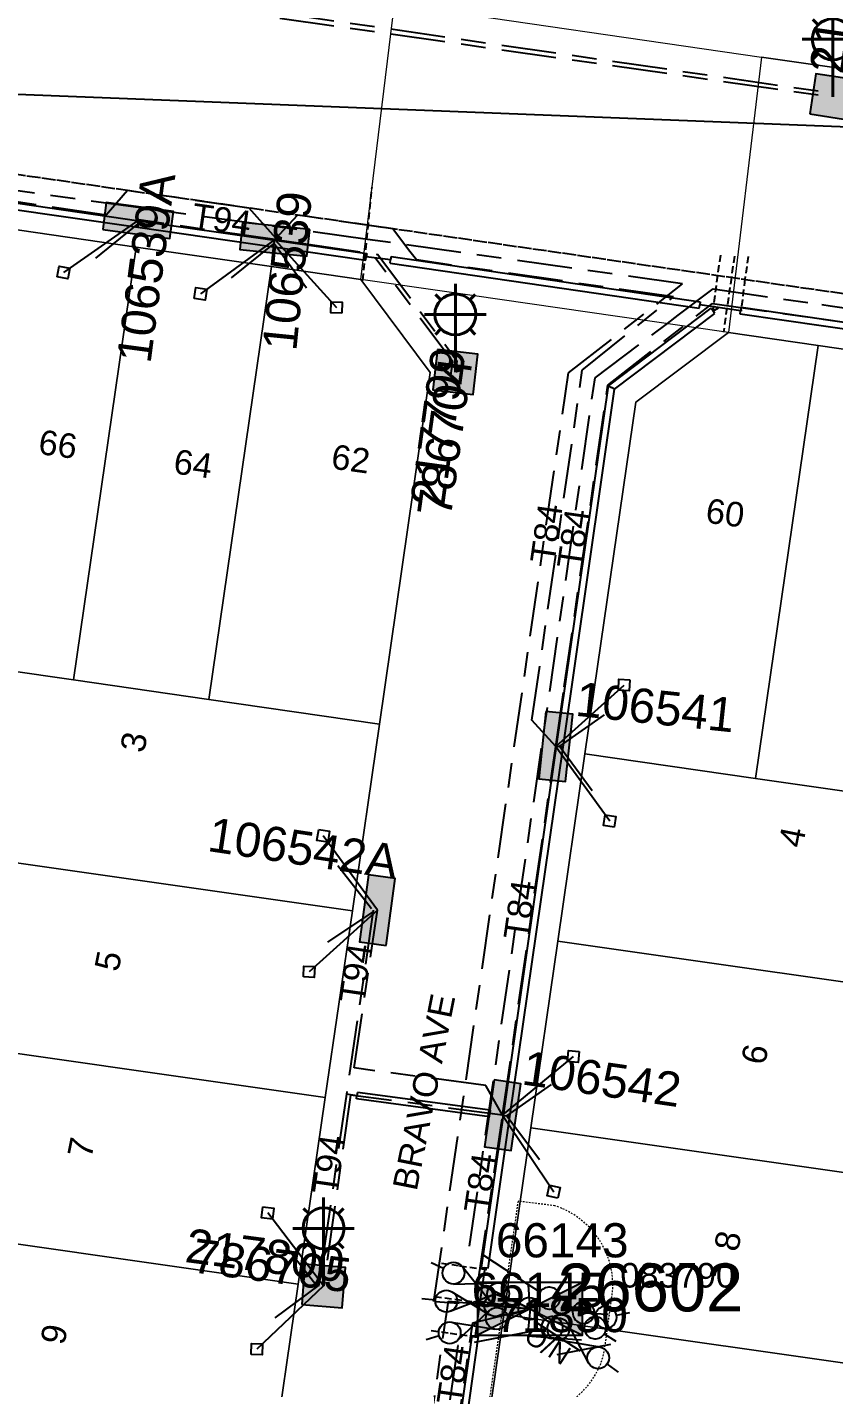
# Model space of a CAD drawing. Header units: metres. Extents: x 300545 to 301772, y 6244522 to 6246099.
# Drawn here: x 301033.1 to 301092.1, y 6245140.1 to 6245239.6 of the extents above; entities that cross this region are included whole.
import ezdxf
from ezdxf.enums import TextEntityAlignment as Align

# ---------------------------------------------------------------- set-up
doc = ezdxf.new("R2010")
doc.units = ezdxf.units.M
for name, pattern in [('Cable Exist OH', [1, 1, 0]), ('Cable Exist UG', [8.2, 4, -1.2, 1.8, -1.2]), ('DASHED', [0.75, 0.5, -0.25]), ('HIDDEN', [0.375, 0.25, -0.125]), ('HIDDEN2', [0.1875, 0.125, -0.0625])]:
    doc.linetypes.add(name, pattern=pattern)
doc.layers.get('0').update_dxf_attribs({"color": 6})
for name, color, linetype, lineweight in [('Cadastre Land Parcels_SP_EXT', 9, 'Continuous', 5), ('Cadastre Other Property_SP_EXT', 9, 'HIDDEN', 5), ('Cadastre Roads_SP_EXT', 9, 'Continuous', 5)]:
    doc.layers.add(name, color=color, linetype=linetype, lineweight=lineweight)
for name, color, linetype in [('Duct_SP_EXT', 7, 'Continuous'), ('Equip_HV_EXT', 7, 'Continuous'), ('Equip_LV_EXT', 7, 'Continuous'), ('Equip_SP_SL_EXT', 7, 'Continuous'), ('Mains_HV_EXT', 7, 'Continuous'), ('Mains_LV_EXT', 7, 'Continuous'), ('Mains_LV_SL_EXT', 7, 'Continuous'), ('Services_SP_EXT', 7, 'Continuous'), ('Sub_SP_EXT', 7, 'Continuous'), ('SupportsUG_SP_LV_EXT', 7, 'Continuous'), ('SupportsUG_SP_LV_SL_EXT', 7, 'Continuous'), ('Trench_SP_EXT', 7, 'Continuous')]:
    doc.layers.add(name, color=color, linetype=linetype)
doc.layers.add('UNKNOWN_FEATURES', color=1, linetype='DASHED', plot=False)
doc.styles.add('COLUMN_LABEL', font='arial.ttf')
doc.styles.add('iecARIAL', font='arial.ttf', dxfattribs={"height": 2})
doc.styles.add('POLE_LABEL', font='arial.ttf')
doc.styles.get("Standard").update_dxf_attribs({"font": 'arial.ttf'})
doc.styles.add('SWITCH_LABEL', font='arial.ttf', dxfattribs={"height": 2.5})

# ---------------------------------------------------------------- blocks, each defined once
blk = doc.blocks.new('SUB_PADMOUNT_EXT')
for points in [[(0, 0), (-3.84, 1.92), (-3.84, -1.92)], [(0, 0), (3.84, 1.92), (3.84, -1.92)]]:
    blk.add_hatch(color=256).paths.add_polyline_path(points)
for p, q in [((3.84, 1.92), (-3.84, -1.92)), ((-3.84, 1.92), (3.84, -1.92))]:
    blk.add_line(p, q)
blk.add_lwpolyline([(-3.84, -1.92), (3.84, -1.92), (3.84, 1.92), (-3.84, 1.92)], close=True)
for tag, height, flags, p in [('ASSET_NUM', 3.5, 8, (2, 2)), ('STREET_CODE', 0.2, 9, (1.5, 0)), ('OPERATING_VOLTAGE', 0.2, 9, (1.5, -0.6)), ('ORIENTATION', 0.2, 9, (1.5, -0.8)), ('OWNED_BY', 0.2, 9, (1.5, -1)), ('CONSTRUCTED_VOLTAGE', 0.2, 9, (1.5, -0.2)), ('NO_PHASES', 0.2, 9, (1.5, -0.4)), ('OPERATED_BY', 0.2, 9, (1.5, -1.2)), ('SECONDARY_VOLTAGE', 0.2, 9, (1.5, -1.6)), ('STATE', 0.2, 9, (1.5, -1.8)), ('MAINTAINED_BY', 0.2, 9, (1.5, -1.4)), ('PARENT', 0.2, 9, (1.5, -2)), ('SUBSTATION_TYPE', 0.2, 9, (1.5, -2.2)), ('STREETNAME', 0.2, 9, (1.5, -3)), ('USAGE', 0.2, 9, (1.5, -2.4)), ('LEGEND', 0.2, 9, (1.5, -2.6)), ('LOCATION', 0.2, 9, (1.5, -2.8)), ('Z', 0.2, 1, (1.5, -3.6)), ('SUBURB', 0.2, 9, (1.5, -3.2)), ('NOTES', 0.2, 9, (1.5, -3.4))]:
    blk.add_attdef(tag, text='', height=height, dxfattribs=dict(flags=flags)).set_placement(p, align=Align.MIDDLE_LEFT)
blk = doc.blocks.new('COLUMN_EXT')
blk.add_hatch(color=256).paths.add_polyline_path([(-1.485, 1.485), (-1.485, -1.485), (1.485, -1.485), (1.485, 1.485)])
blk.add_lwpolyline([(-1.485, -1.485), (1.485, -1.485), (1.485, 1.485), (-1.485, 1.485)], close=True)
for tag, height, style, flags, p in [('ASSET_NUM', 2.5, 'COLUMN_LABEL', 8, (2, 2)), ('STRUCTURE_PLANT_NUMBER', 0.2, 'POLE_LABEL', 9, (1.813, 0.031)), ('STREET_CODE', 0.2, 'COLUMN_LABEL', 9, (1.813, -0.2))]:
    blk.add_attdef(tag, text='', height=height, dxfattribs=dict(style=style, flags=flags)).set_placement(p, align=Align.MIDDLE_LEFT)
at = {"flags": 9}
for tag, p in [('OWNED_BY', (1.813, -0.6)), ('STATE', (1.813, -0.8)), ('COLUMN_TYPE', (1.813, -0.4)), ('USAGE', (1.813, -1)), ('STREETNAME', (1.813, -1.6)), ('SUBURB', (1.813, -1.8)), ('LEGEND', (1.813, -1.2)), ('LOCATION', (1.813, -1.4)), ('NOTES', (1.813, -2))]:
    blk.add_attdef(tag, text='', height=0.2, dxfattribs=at).set_placement(p, align=Align.MIDDLE_LEFT)
at = {"flags": 1}
blk.add_attdef('Z', (1.813, -2.351), '', height=0.2, dxfattribs=at)
blk = doc.blocks.new('PILLAR_EXT')
blk.add_hatch(color=256).paths.add_polyline_path([(-2.475, 0.99), (-2.475, -0.99), (2.475, -0.99), (2.475, 0.99)])
blk.add_lwpolyline([(-2.475, -0.99), (2.475, -0.99), (2.475, 0.99), (-2.475, 0.99)], close=True)
at = {"style": 'iecARIAL', "flags": 8}
blk.add_attdef('ASSET_NUM', (1.5, 3.5), '', height=2.5, dxfattribs=at)
for tag, p, flags in [('OWNED_BY', (0, -0.2), 9), ('STATE', (0, -0.4), 9), ('SUPPORT_TYPE', (0, -0.6), 9), ('USAGE', (0, -0.8), 9), ('LEGEND', (0, -1), 9), ('STREETNAME', (0, -1.8), 9), ('SUBURB', (0, -2), 1), ('LOCATION', (0, -1.2), 9), ('NOTES', (0, -1.4), 9), ('PARENT', (0, -1.6), 9)]:
    blk.add_attdef(tag, p, '', height=0.2, dxfattribs=dict(flags=flags))
blk = doc.blocks.new('SL_LANTERN_EXT')
at = {"lineweight": 40}
for p, q in [((0, 1.968), (0, 6.468)), ((-1.459, 5.676), (-1.061, 5.278)), ((1.458, 5.676), (1.06, 5.278)), ((-2.25, 4.218), (2.25, 4.218)), ((-1.459, 2.759), (-1.061, 3.157)), ((1.458, 2.759), (1.06, 3.157)), ((0, 0), (0, 2.721))]:
    blk.add_line(p, q, dxfattribs=at)
blk.add_circle((0, 4.218), 1.5, dxfattribs=at)
at = {"style": 'iecARIAL', "flags": 8}
blk.add_attdef('ASSET_NUM', (1.5, 1.5), '', height=2.5, dxfattribs=at)
for tag, p, height, flags in [('CONSTRUCTED_VOLTAGE', (0.981, -0.653), 0.2, 9), ('CONTROL_TYPE', (0.981, -0.853), 0.2, 9), ('LANTERN_PURPOSE', (0.981, -1.053), 0.2, 9), ('LNUMBER', (2.181, -3.253), 2.5, 8), ('OPERATING_VOLTAGE', (0.981, -1.653), 0.2, 9), ('ORIENTATION', (0.981, -1.853), 0.2, 9), ('OWNED_BY', (0.981, -2.053), 0.2, 9), ('LANTERN_TYPE', (0.981, -1.253), 0.2, 9), ('NO_PHASES', (0.981, -1.453), 0.2, 9), ('STATE', (0.981, -2.253), 0.2, 9), ('CEXIST', (0.981, -2.653), 0.2, 9), ('CNEW', (0.981, -2.853), 0.2, 9), ('CNUMBER', (0.981, -3.053), 0.2, 9), ('USAGE', (0.981, -2.453), 0.2, 9), ('CREMOVE', (0.981, -3.253), 0.2, 9), ('CREPLACE', (0.981, -3.453), 0.2, 9), ('LKINGHEIGHT', (0.981, -3.653), 0.2, 9), ('LBRACKET', (0.981, -3.853), 0.2, 9), ('LBRACKETVOCAB', (0.981, -4.053), 0.2, 9), ('LCATEGORY', (0.981, -4.253), 0.2, 9), ('LCHARGE1', (0.981, -4.453), 0.2, 9), ('LCHARGE1PERCENT', (0.981, -4.653), 0.2, 9), ('LCHARGE2', (0.981, -4.853), 0.2, 9), ('LCHARGE2PERCENT', (0.981, -5.053), 0.2, 9), ('LCHARGE3', (0.981, -5.253), 0.2, 9), ('LCHARGE3PERCENT', (0.981, -5.453), 0.2, 9), ('LEXIST', (0.981, -5.653), 0.2, 9), ('LLAMP', (0.981, -5.853), 0.2, 9), ('LLAMPVOCAB', (0.981, -6.053), 0.2, 9), ('LMAST', (0.981, -6.253), 0.2, 9), ('LMASTVOCAB', (0.981, -6.453), 0.2, 9), ('LNEW', (0.981, -6.653), 0.2, 9), ('LANTNUMBER', (0.981, -6.853), 0.2, 9), ('LOUTREACH', (0.981, -7.253), 0.2, 9), ('LOUTREACHVOCAB', (0.981, -7.453), 0.2, 9), ('LRATECODE', (0.981, -7.653), 0.2, 9), ('LREMOVE', (0.981, -7.853), 0.2, 9), ('LREPLACE', (0.981, -8.053), 0.2, 9), ('LTYPE', (0.981, -8.253), 0.2, 9), ('LTYPEVOCAB', (0.981, -8.453), 0.2, 9), ('LEGEND', (0.981, -8.653), 0.2, 9), ('LOCATION', (0.981, -8.853), 0.2, 9), ('NOTES', (0.981, -9.053), 0.2, 9), ('STREETNAME', (0.981, -9.253), 0.2, 9), ('SUBURB', (0.981, -9.453), 0.2, 1)]:
    blk.add_attdef(tag, p, '', height=height, dxfattribs=dict(flags=flags))
blk = doc.blocks.new('CCP_EXT')
at = {"flags": 9}
for tag, p in [('STATE', (0, -1.8)), ('USAGE', (0, -1.2)), ('LEGEND', (0, -1.4)), ('LIFE_SUPPORT', (0, -1.6)), ('NOTES', (0, -2))]:
    blk.add_attdef(tag, text='', height=0.2, dxfattribs=at).set_placement(p, align=Align.MIDDLE_LEFT)
blk.add_wipeout([(0, 0.566), (0.566, 0), (0, -0.566), (-0.566, 0)])
blk.add_lwpolyline([(-0.566, 0), (0, 0.566), (0.566, 0), (0, -0.566), (-0.566, 0)])
at = {"flags": 1}
blk.add_attdef('Z', (0, 0), '', height=0.2, dxfattribs=at)
at = {"flags": 9}
for tag, p in [('CCP_TYPE', (0, 0)), ('OPERATING_VOLTAGE', (0, -0.6)), ('ORIENTATION', (0, -0.8)), ('OWNED_BY', (0, -1)), ('CONSTRUCTED_VOLTAGE', (0, -0.2)), ('NO_PHASES', (0, -0.4))]:
    blk.add_attdef(tag, text='', height=0.2, dxfattribs=at).set_placement(p, align=Align.MIDDLE_LEFT)
blk = doc.blocks.new('LV_UG_DFUSE_CLOSED_EXT')
for points in [[(1, 0), (0, 0)], [(5.04, 0.726), (2.156, -0.717)], [(5.049, -0.707), (2.156, 0.717)], [(6.2, 0.013), (7.2, 0.013)]]:
    blk.add_lwpolyline(points)
for centre in [(1.8, 0), (5.4, 0.011)]:
    blk.add_circle(centre, 0.8)
at = {"flags": 9}
for tag, p in [('ACTUAL_STATUS', (0, 0)), ('OPERATING_VOLTAGE', (0, -0.6)), ('ORIENTATION', (0, -0.8)), ('STATE', (0, -1)), ('CONSTRUCTED_VOLTAGE', (0, -0.2)), ('NO_PHASES', (0, -0.4)), ('SWITCH_TYPE', (0, -1.2)), ('USAGE', (0, -1.4)), ('NOTES', (0, -1.6))]:
    blk.add_attdef(tag, text='', height=0.2, dxfattribs=at).set_placement(p, align=Align.MIDDLE_LEFT)
at = {"flags": 1}
blk.add_attdef('Z', (0, 0), '', height=0.2, dxfattribs=at)
blk = doc.blocks.new('SWG_HOLEC_SU_EXT')
blk.add_line((1.8, -2), (5.8, -2))
for points in [[(1, 0), (0, 0)], [(6.6, 0), (7.6, 0)]]:
    blk.add_lwpolyline(points)
for points in [[(1.8, -0.8, 1), (1.8, 0.8, 1)], [(5.8, -0.8, 1), (5.8, 0.8, 1)]]:
    blk.add_lwpolyline(points, format="xyb", close=True)
at = {"style": 'SWITCH_LABEL', "flags": 8}
blk.add_attdef('ASSET_NUM', text='', height=2.5, rotation=179.95437, dxfattribs=at).set_placement((-2.4, 0), align=Align.MIDDLE_LEFT)
at = {"flags": 1}
blk.add_attdef('Z', (0, 0), '', height=0.2, dxfattribs=at)
at = {"flags": 9}
for tag, p in [('ACTUAL_STATUS', (0, -0.4)), ('OPERATING_VOLTAGE', (0, -1)), ('CONSTRUCTED_VOLTAGE', (0, -0.6)), ('NO_PHASES', (0, -0.8)), ('ORIENTATION', (0, -1.2)), ('OWNED_BY', (0, -1.4)), ('STATE', (0, -1.8)), ('SWITCH_TYPE', (0, -2)), ('PARENT', (0, -1.6)), ('STREETNAME', (0, -2.6)), ('SUBURB', (0, -2.8)), ('USAGE', (0, -2.2)), ('LOCATION', (0, -2.4)), ('NOTES', (0, -3))]:
    blk.add_attdef(tag, text='', height=0.2, dxfattribs=at).set_placement(p, align=Align.MIDDLE_LEFT)
at = {"style": 'SWITCH_LABEL', "flags": 9}
blk.add_attdef('STREET_CODE', text='', height=0.2, dxfattribs=at).set_placement((0, -0.2), align=Align.MIDDLE_LEFT)
blk = doc.blocks.new('SWG_HOLEC_SU_NO_EXT')
blk.add_line((1.8, -2), (5.8, -2))
for points in [[(1, 0), (0, 0)], [(6.6, 0), (7.6, 0)]]:
    blk.add_lwpolyline(points)
for points in [[(1.8, -0.8, 1), (1.8, 0.8, 1)], [(5.8, -0.8, 1), (5.8, 0.8, 1)]]:
    blk.add_lwpolyline(points, format="xyb", close=True)
at = {"insert": (5.311, -3.639), "char_height": 1.4, "width": 3.88632, "attachment_point": 1, "rotation": 180}
blk.add_mtext('{\\fArial|b0|i0|c0|p34;N/O}', dxfattribs=at)
at = {"style": 'SWITCH_LABEL', "flags": 8}
blk.add_attdef('ASSET_NUM', text='', height=2.5, rotation=179.95437, dxfattribs=at).set_placement((-2.4, 0), align=Align.MIDDLE_LEFT)
at = {"flags": 1}
blk.add_attdef('Z', (0, 0), '', height=0.2, dxfattribs=at)
at = {"flags": 9}
for tag, p in [('ACTUAL_STATUS', (0, -0.4)), ('OPERATING_VOLTAGE', (0, -1)), ('CONSTRUCTED_VOLTAGE', (0, -0.6)), ('NO_PHASES', (0, -0.8)), ('ORIENTATION', (0, -1.2)), ('OWNED_BY', (0, -1.4)), ('STATE', (0, -1.8)), ('SWITCH_TYPE', (0, -2)), ('PARENT', (0, -1.6)), ('STREETNAME', (0, -2.6)), ('SUBURB', (0, -2.8)), ('USAGE', (0, -2.2)), ('LOCATION', (0, -2.4)), ('NOTES', (0, -3))]:
    blk.add_attdef(tag, text='', height=0.2, dxfattribs=at).set_placement(p, align=Align.MIDDLE_LEFT)
at = {"style": 'SWITCH_LABEL', "flags": 9}
blk.add_attdef('STREET_CODE', text='', height=0.2, dxfattribs=at).set_placement((0, -0.2), align=Align.MIDDLE_LEFT)

msp = doc.modelspace()

# ---------------------------------------------------------------- linework, layer by layer
at = {"layer": 'Cadastre Land Parcels_SP_EXT', "linetype": 'Continuous'}
for points in [[(301115.92, 6245387.098), (301108.239, 6245388.208), (301036.272, 6245398.601), (301014.504, 6245247.87), (301059.93, 6245241.309), (301086.803, 6245237.428), (301094.15, 6245236.366), (301115.92, 6245387.098)], [(301041.042, 6245223.522), (301031.15, 6245224.948), (301026.563, 6245193.285), (301036.455, 6245191.857), (301041.042, 6245223.522)], [(301050.933, 6245222.095), (301041.042, 6245223.522), (301036.455, 6245191.857), (301046.348, 6245190.43), (301050.933, 6245222.095)], [(301062.559, 6245214.354), (301057.483, 6245221.15), (301050.933, 6245222.095), (301046.348, 6245190.43), (301058.831, 6245188.628), (301062.559, 6245214.354)], [(301090.947, 6245216.324), (301084.388, 6245217.269), (301077.595, 6245212.19), (301073.868, 6245186.463), (301086.361, 6245184.66), (301090.947, 6245216.324)], [(301100.839, 6245214.897), (301090.947, 6245216.324), (301086.361, 6245184.66), (301096.255, 6245183.232), (301100.839, 6245214.897)], [(301058.831, 6245188.628), (301046.348, 6245190.43), (301036.455, 6245191.857), (301026.563, 6245193.285), (301024.577, 6245179.57), (301056.854, 6245174.974), (301058.831, 6245188.628)], [(301106.164, 6245181.801), (301096.255, 6245183.232), (301086.361, 6245184.66), (301073.868, 6245186.463), (301071.88, 6245172.747), (301104.186, 6245168.145), (301106.164, 6245181.801)], [(301056.854, 6245174.974), (301024.577, 6245179.57), (301022.599, 6245165.914), (301054.875, 6245161.318), (301056.854, 6245174.974)], [(301104.186, 6245168.145), (301071.88, 6245172.747), (301069.903, 6245159.091), (301102.208, 6245154.489), (301104.186, 6245168.145)], [(301054.875, 6245161.318), (301022.599, 6245165.914), (301020.621, 6245152.258), (301052.898, 6245147.663), (301054.875, 6245161.318)], [(301102.208, 6245154.489), (301069.903, 6245159.091), (301067.927, 6245145.436), (301100.23, 6245140.832), (301102.208, 6245154.489)], [(301052.898, 6245147.663), (301020.621, 6245152.258), (301018.643, 6245138.603), (301050.92, 6245134.008), (301052.898, 6245147.663)], [(301100.23, 6245140.832), (301067.927, 6245145.436), (301065.951, 6245131.778), (301098.252, 6245127.177), (301100.23, 6245140.832)]]:
    msp.add_lwpolyline(points, close=True, dxfattribs=at)
at = {"layer": 'Cadastre Roads_SP_EXT', "linetype": 'Continuous'}
msp.add_lwpolyline([(301138.284, 6245229.933), (301094.15, 6245236.366), (301086.803, 6245237.428), (301084.388, 6245217.269), (301090.947, 6245216.324), (301100.839, 6245214.897), (301110.751, 6245213.468), (301136.686, 6245209.711), (301138.284, 6245229.933)], close=True, dxfattribs=at)
at = {"layer": 'Duct_SP_EXT'}
for p, q in [((301031.367, 6245226.875), (301041.219, 6245225.456)), ((301031.298, 6245226.4), (301041.151, 6245224.981)), ((301041.15, 6245224.981), (301041.185, 6245225.218)), ((301041.15, 6245224.981), (301041.164, 6245224.979)), ((301041.151, 6245224.981), (301041.185, 6245225.218)), ((301041.164, 6245224.979), (301041.198, 6245225.216)), ((301041.164, 6245224.979), (301051.082, 6245223.549)), ((301041.219, 6245225.456), (301041.185, 6245225.218)), ((301041.219, 6245225.456), (301041.185, 6245225.218)), ((301041.233, 6245225.454), (301041.198, 6245225.216)), ((301041.219, 6245225.456), (301041.233, 6245225.454)), ((301041.233, 6245225.454), (301051.151, 6245224.024)), ((301051.082, 6245223.549), (301051.116, 6245223.786)), ((301051.082, 6245223.549), (301051.116, 6245223.786)), ((301051.151, 6245224.024), (301051.116, 6245223.786)), ((301051.151, 6245224.024), (301051.116, 6245223.786)), ((301051.151, 6245224.024), (301057.905, 6245223.049)), ((301051.082, 6245223.549), (301057.837, 6245222.574)), ((301057.837, 6245222.574), (301057.871, 6245222.812)), ((301057.905, 6245223.049), (301057.871, 6245222.812)), ((301059.682, 6245222.83), (301059.648, 6245222.592)), ((301059.682, 6245222.83), (301082.313, 6245219.531)), ((301059.613, 6245222.355), (301059.648, 6245222.592)), ((301059.613, 6245222.355), (301082.244, 6245219.056)), ((301075.6, 6245213.384), (301083.101, 6245219.047)), ((301076.047, 6245213.12), (301083.39, 6245218.664)), ((301082.244, 6245219.056), (301082.278, 6245219.293)), ((301082.313, 6245219.531), (301082.278, 6245219.293)), ((301083.101, 6245219.047), (301083.245, 6245218.856)), ((301083.39, 6245218.664), (301083.245, 6245218.856)), ((301085.232, 6245218.623), (301085.266, 6245218.861)), ((301085.3, 6245219.099), (301085.266, 6245218.861)), ((301100.925, 6245216.845), (301085.3, 6245219.099)), ((301100.857, 6245216.37), (301085.232, 6245218.623)), ((301075.6, 6245213.384), (301075.823, 6245213.252)), ((301076.047, 6245213.12), (301075.823, 6245213.252)), ((301071.802, 6245187.018), (301072.04, 6245186.984)), ((301071.802, 6245187.018), (301072.04, 6245186.984)), ((301072.277, 6245186.95), (301072.04, 6245186.984)), ((301072.277, 6245186.95), (301072.04, 6245186.984)), ((301057.161, 6245161.207), (301057.192, 6245161.445)), ((301066.877, 6245159.905), (301057.161, 6245161.207)), ((301057.224, 6245161.683), (301057.192, 6245161.445)), ((301066.941, 6245160.381), (301057.224, 6245161.683)), ((301066.308, 6245148.883), (301067.909, 6245159.995)), ((301066.877, 6245159.905), (301066.909, 6245160.143)), ((301066.941, 6245160.381), (301066.909, 6245160.143)), ((301067.909, 6245159.995), (301068.147, 6245159.96)), ((301067.909, 6245159.995), (301068.147, 6245159.96)), ((301068.384, 6245159.926), (301068.147, 6245159.96)), ((301068.384, 6245159.926), (301068.147, 6245159.96)), ((301066.783, 6245148.815), (301068.384, 6245159.926)), ((301066.308, 6245148.883), (301066.546, 6245148.849)), ((301066.783, 6245148.815), (301066.546, 6245148.849)), ((301065.592, 6245143.912), (301063.979, 6245132.712)), ((301066.067, 6245143.844), (301064.454, 6245132.643)), ((301065.592, 6245143.912), (301065.83, 6245143.878)), ((301066.067, 6245143.844), (301065.83, 6245143.878))]:
    msp.add_line(p, q, dxfattribs=at)
at = {"layer": 'Mains_HV_EXT', "linetype": 'Cable Exist UG'}
msp.add_lwpolyline([(301069.86, 6245145.854), (301069.7, 6245144.145), (301064.567, 6245143.162), (301055.651, 6245081.547), (301062.214, 6245072.766), (301109.926, 6245065.672), (301108.91, 6245056.495), (301116.143, 6245055.425), (301122.382, 6245046.82), (301108.419, 6244946.989), (301107.097, 6244939.801), (301102.973, 6244911.189), (301100.517, 6244909.167), (301074.057, 6244912.946), (301071.293, 6244892.714), (301069.423, 6244891.492)], dxfattribs=at)
at = {"layer": 'Mains_LV_EXT', "linetype": 'Cable Exist UG'}
for points in [[(301051.169, 6245224.081), (301041.237, 6245225.514)], [(301067.852, 6245160.017), (301066.615, 6245162.199), (301066.615, 6245162.199), (301056.982, 6245163.474), (301058.681, 6245175.018)], [(301067.852, 6245160.017), (301056.72, 6245161.491), (301056.72, 6245161.491), (301054.742, 6245147.51)], [(301069.861, 6245145.854), (301066.036, 6245147.683), (301066.036, 6245147.683), (301067.852, 6245160.022)], [(301063.918, 6245132.71), (301064.287, 6245135.272), (301064.287, 6245135.272), (301065.665, 6245144.834), (301069.861, 6245145.854)]]:
    msp.add_lwpolyline(points, dxfattribs=at)
at = {"layer": 'Mains_LV_SL_EXT', "linetype": 'Cable Exist UG'}
for points in [[(301051.251, 6245224.168), (301049.299, 6245226.372), (301049.299, 6245226.372), (301040.403, 6245227.659), (301038.849, 6245225.868), (301024.442, 6245227.982), (301026.931, 6245243.845), (301043.477, 6245241.434)], [(301043.43, 6245241.441), (301092.01, 6245234.507)]]:
    msp.add_lwpolyline(points, dxfattribs=at)
at = {"layer": 'Services_SP_EXT'}
msp.add_lwpolyline([(300911.271, 6245239.461), (301093.152, 6245232.321)], dxfattribs=at)
at = {"layer": 'Trench_SP_EXT', "linetype": 'Cable Exist UG'}
for points in [[(301043.436, 6245241.84), (301092.039, 6245234.785)], [(301041.16, 6245225.222), (301037.807, 6245222.52)], [(301051.106, 6245223.788), (301047.732, 6245221.062)], [(301051.127, 6245223.784), (301053.739, 6245220.213)], [(301059.648, 6245222.592), (301057.871, 6245222.812)], [(301064.054, 6245214.148), (301064.195, 6245215.12), (301058.528, 6245222.745)], [(301085.279, 6245218.859), (301082.278, 6245219.293)], [(301083.235, 6245218.848), (301083.639, 6245219.081)], [(301072.043, 6245187.007), (301075.642, 6245189.547)], [(301072.04, 6245186.991), (301074.708, 6245183.367)], [(301058.244, 6245175.118), (301055.654, 6245178.426)], [(301058.359, 6245174.887), (301054.827, 6245172.528)], [(301058.379, 6245175.024), (301056.424, 6245161.546)], [(301068.148, 6245159.967), (301071.77, 6245162.506)], [(301056.424, 6245161.547), (301054.385, 6245147.498)], [(301057.192, 6245161.445), (301056.425, 6245161.552)], [(301067.852, 6245160.017), (301066.909, 6245160.143)], [(301068.165, 6245159.979), (301070.812, 6245156.434)], [(301054.277, 6245147.487), (301051.617, 6245150.867)], [(301066.546, 6245148.851), (301066.191, 6245146.387)], [(301054.396, 6245147.575), (301050.833, 6245144.947)], [(301066.191, 6245146.387), (301065.829, 6245143.876)], [(301067.873, 6245146.137), (301066.19, 6245146.38)]]:
    msp.add_lwpolyline(points, dxfattribs=at)
at = {"layer": 'UNKNOWN_FEATURES'}
for points in [[(301057.63, 6245221.085), (301058.291, 6245227.92)], [(301083.784, 6245222.933), (301083.572, 6245221.459), (301083.235, 6245218.848)], [(301084.809, 6245222.864), (301084.586, 6245221.316), (301084.008, 6245217.304)], [(301085.817, 6245222.848), (301085.576, 6245221.178), (301085.297, 6245218.835)], [(301063.384, 6245149.195), (301064.703, 6245149.005), (301066.779, 6245148.706)], [(301062.87, 6245146.751), (301065.965, 6245146.339), (301067.864, 6245146.085)], [(301062.63, 6245144.273), (301064.015, 6245144.074), (301066.194, 6245143.76)]]:
    msp.add_lwpolyline(points, dxfattribs=at)

# ---------------------------------------------------------------- block references
at = {"layer": 'Equip_HV_EXT'}
ref = msp.add_blockref('SWG_HOLEC_SU_NO_EXT', (301069.754, 6245147.616), dxfattribs=dict(at, rotation=327.0456325292415))
ref.add_attrib('ASSET_NUM', '66143', dxfattribs={"layer": '0', "height": 2.5, "style": 'SWITCH_LABEL'}).set_placement((301067.355, 6245148.866), align=Align.BOTTOM_LEFT)
ref = msp.add_blockref('SWG_HOLEC_SU_EXT', (301067.983, 6245145.987), dxfattribs=dict(at, rotation=355.9518829326208))
ref.add_attrib('ASSET_NUM', '66145', dxfattribs={"layer": '0', "height": 2.5, "style": 'SWITCH_LABEL'}).set_placement((301065.584, 6245147.237), align=Align.MIDDLE_LEFT)
ref = msp.add_blockref('SWG_HOLEC_SU_EXT', (301069.7, 6245144.145), dxfattribs=dict(at, rotation=10.83728019005118))
ref.add_attrib('ASSET_NUM', '71850', dxfattribs={"layer": '0', "height": 2.5, "style": 'SWITCH_LABEL'}).set_placement((301067.301, 6245145.395), align=Align.MIDDLE_LEFT)
at = {"layer": 'Equip_LV_EXT'}
for p, rotation in [((301069.154, 6245146.192), 154.9702041284743), ((301069.104, 6245145.925), 174.6436262954481), ((301069.146, 6245145.659), 196.6830302716086), ((301070.47, 6245145.434), 323.9999999512898)]:
    msp.add_blockref('LV_UG_DFUSE_CLOSED_EXT', p, dxfattribs=dict(at, rotation=rotation))
at = {"layer": 'Equip_SP_SL_EXT'}
ref = msp.add_blockref('SL_LANTERN_EXT', (301092.01, 6245234.507), dxfattribs=at)
ref.add_attrib('ASSET_NUM', '217798', dxfattribs={"layer": '0', "height": 2.5, "rotation": 81.88935, "style": 'iecARIAL'}).set_placement((301093.51, 6245236.007), align=Align.BOTTOM_LEFT)
ref = msp.add_blockref('SL_LANTERN_EXT', (301064.391, 6245214.381), dxfattribs=at)
ref.add_attrib('ASSET_NUM', '217799', dxfattribs={"layer": '0', "height": 2.5, "rotation": 82.13285, "style": 'iecARIAL'}).set_placement((301065.891, 6245215.881), align=Align.BOTTOM_RIGHT)
ref = msp.add_blockref('SL_LANTERN_EXT', (301054.744, 6245147.522), dxfattribs=at)
ref.add_attrib('ASSET_NUM', '217800', dxfattribs={"layer": '0', "height": 2.5, "rotation": 352.58646, "style": 'iecARIAL'}).set_placement((301056.244, 6245149.022), align=Align.MIDDLE_RIGHT)
at = {"layer": 'Sub_SP_EXT'}
ref = msp.add_blockref('SUB_PADMOUNT_EXT', (301069.86, 6245145.854), dxfattribs=at)
ref.add_attrib('ASSET_NUM', '26602', dxfattribs={"layer": '0', "height": 3.5}).set_placement((301071.86, 6245144.614), align=Align.BOTTOM_LEFT)
at = {"layer": 'SupportsUG_SP_LV_EXT'}
ref = msp.add_blockref('PILLAR_EXT', (301041.171, 6245225.468), dxfattribs=dict(at, rotation=352.3739112456136))
ref.add_attrib('ASSET_NUM', '106539A', dxfattribs={"layer": '0', "height": 2.5, "rotation": 82.47294, "style": 'iecARIAL'}).set_placement((301042.671, 6245228.968), align=Align.MIDDLE_RIGHT)
ref = msp.add_blockref('PILLAR_EXT', (301051.169, 6245224.082), dxfattribs=dict(at, rotation=174.2591639114989))
ref.add_attrib('ASSET_NUM', '106539', dxfattribs={"layer": '0', "height": 2.5, "rotation": 84.25916, "style": 'iecARIAL'}).set_placement((301052.669, 6245227.582), align=Align.MIDDLE_RIGHT)
ref = msp.add_blockref('PILLAR_EXT', (301071.737, 6245186.99), dxfattribs=dict(at, rotation=263.9618155692233))
ref.add_attrib('ASSET_NUM', '106541', dxfattribs={"layer": '0', "height": 2.5, "rotation": 353.96182, "style": 'iecARIAL'}).set_placement((301073.237, 6245190.49), align=Align.MIDDLE_LEFT)
ref = msp.add_blockref('PILLAR_EXT', (301058.681, 6245175.018), dxfattribs=dict(at, rotation=82.40012211199463))
ref.add_attrib('ASSET_NUM', '106542A', dxfattribs={"layer": '0', "height": 2.5, "rotation": 351.46906, "style": 'iecARIAL'}).set_placement((301060.181, 6245178.518), align=Align.MIDDLE_RIGHT)
ref = msp.add_blockref('PILLAR_EXT', (301067.852, 6245160.017), dxfattribs=dict(at, rotation=261.7247182068216))
ref.add_attrib('ASSET_NUM', '106542', dxfattribs={"layer": '0', "height": 2.5, "rotation": 351.72472, "style": 'iecARIAL'}).set_placement((301069.352, 6245163.517), align=Align.MIDDLE_LEFT)
at = {"layer": 'SupportsUG_SP_LV_SL_EXT'}
ref = msp.add_blockref('COLUMN_EXT', (301092.01, 6245234.507), dxfattribs=dict(at, rotation=351.3332125068733))
ref.add_attrib('ASSET_NUM', '786703', dxfattribs={"layer": '0', "height": 2.5, "rotation": 81.94489, "style": 'COLUMN_LABEL'}).set_placement((301094.01, 6245235.257), align=Align.MIDDLE_LEFT)
ref = msp.add_blockref('COLUMN_EXT', (301064.391, 6245214.381), dxfattribs=dict(at, rotation=263.3661659772084))
ref.add_attrib('ASSET_NUM', '786704', dxfattribs={"layer": '0', "height": 2.5, "rotation": 82.13285, "style": 'COLUMN_LABEL'}).set_placement((301066.391, 6245215.131), align=Align.BOTTOM_RIGHT)
ref = msp.add_blockref('COLUMN_EXT', (301054.744, 6245147.523), dxfattribs=dict(at, rotation=355.4380322118203))
ref.add_attrib('ASSET_NUM', '786705', dxfattribs={"layer": '0', "height": 2.5, "rotation": 352.58141, "style": 'COLUMN_LABEL'}).set_placement((301056.744, 6245148.273), align=Align.MIDDLE_RIGHT)

# ---------------------------------------------------------------- texts
at = {"layer": 'Cadastre Land Parcels_SP_EXT'}
for s, rotation, p in [('66', 352.13446, (301033.802, 6245208.403)), ('64', 352.13446, (301043.694, 6245206.976)), ('62', 352.12676, (301055.231, 6245207.332)), ('60', 352.14669, (301082.632, 6245203.381)), ('3', 78.71986, (301041.605, 6245186.457)), ('4', 78.71251, (301089.786, 6245179.508)), ('5', 78.71663, (301039.726, 6245170.444)), ('6', 78.72146, (301087.044, 6245163.618)), ('7', 78.72066, (301037.748, 6245156.788)), ('8', 78.72871, (301085.067, 6245149.962)), ('9', 78.71583, (301035.77, 6245143.133))]:
    msp.add_text(s, height=1.8, rotation=rotation, dxfattribs=at).set_placement(p)
at = {"layer": 'Cadastre Other Property_SP_EXT'}
msp.add_text('083790', height=1.8, dxfattribs=at).set_placement((301076.466, 6245147.407))
at = {"layer": 'Cadastre Roads_SP_EXT'}
msp.add_text('BRAVO AVE', height=1.8, rotation=78.72871, dxfattribs=at).set_placement((301061.553, 6245154.41))
at = {"layer": 'Mains_LV_EXT'}
for s, rotation, p in [('T94', 351.79363, (301045.018, 6245224.969)), ('T84', 81.8026, (301071.636, 6245200.311)), ('T84', 81.8026, (301073.601, 6245199.927)), ('T84', 81.8019, (301069.689, 6245172.771)), ('T94', 81.62668, (301057.668, 6245168.134)), ('T94', 81.74527, (301055.703, 6245154.132)), ('T84', 81.62532, (301066.789, 6245152.799)), ('T84', 81.80262, (301064.791, 6245138.771))]:
    msp.add_text(s, height=1.8, rotation=rotation, dxfattribs=at).set_placement(p)

# ---------------------------------------------------------------- next in the draw order: block references
at = {"layer": 'Services_SP_EXT'}
for p, rotation in [((301035.72, 6245221.665), 34.91058596672908), ((301045.744, 6245220.104), 36.25916403681894), ((301055.694, 6245219.104), 132.2591639961201), ((301076.738, 6245191.489), 221.9618154832474), ((301075.687, 6245181.544), 125.9618156456693), ((301054.723, 6245180.457), 306.0543665198859), ((301053.688, 6245170.511), 42.05436674678525), ((301073.024, 6245164.318), 219.7247179984901), ((301071.585, 6245154.422), 123.7247180216396), ((301050.656, 6245152.865), 307.4380326476429), ((301049.861, 6245142.896), 43.43803222509108)]:
    msp.add_blockref('CCP_EXT', p, dxfattribs=dict(at, rotation=rotation))

# ---------------------------------------------------------------- next in the draw order: linework, layer by layer
at = {"layer": 'Cadastre Other Property_SP_EXT', "linetype": 'HIDDEN2'}
msp.add_lwpolyline([(301066.779, 6245138.514), (301069.505, 6245138.132), (301069.505, 6245138.132, 0.36605), (301075.309, 6245142.838), (301075.309, 6245142.838), (301075.917, 6245147.309), (301075.917, 6245147.309, 0.335481), (301071.681, 6245153.388), (301071.681, 6245153.388), (301068.975, 6245153.731), (301066.779, 6245138.514)], format="xyb", close=True, dxfattribs=at)
at = {"layer": 'Cadastre Roads_SP_EXT', "linetype": 'Continuous'}
msp.add_lwpolyline([(301059.93, 6245241.309), (301014.504, 6245247.87), (300934.856, 6245259.374), (300855.211, 6245270.881), (300845.363, 6245251.966), (300871.915, 6245248.107), (300951.526, 6245236.554), (301031.15, 6245224.948), (301041.042, 6245223.522), (301050.933, 6245222.095), (301057.483, 6245221.15), (301059.93, 6245241.309)], close=True, dxfattribs=at)
msp.add_lwpolyline([(301065.951, 6245131.778), (301067.927, 6245145.435), (301069.903, 6245159.091), (301071.88, 6245172.747), (301073.868, 6245186.463), (301077.595, 6245212.19), (301084.388, 6245217.269), (301078.453, 6245218.126), (301063.418, 6245220.294), (301057.483, 6245221.15), (301062.559, 6245214.354), (301058.831, 6245188.628), (301056.854, 6245174.974), (301054.875, 6245161.318), (301052.898, 6245147.663), (301050.92, 6245134.008)], dxfattribs=at)
at = {"layer": 'Duct_SP_EXT'}
for p, q in [((301071.802, 6245187.018), (301075.6, 6245213.384)), ((301072.277, 6245186.95), (301076.047, 6245213.12)), ((301067.909, 6245159.995), (301071.802, 6245187.018)), ((301068.384, 6245159.926), (301072.277, 6245186.95))]:
    msp.add_line(p, q, dxfattribs=at)
at = {"layer": 'Mains_HV_EXT', "linetype": 'Cable Exist OH'}
msp.add_lwpolyline([(301111.331, 6245217.428), (301026.847, 6245229.617), (301026.826, 6245229.62)], dxfattribs=at)
at = {"layer": 'Mains_HV_EXT', "linetype": 'Cable Exist UG'}
for points in [[(301069.861, 6245145.854), (301062.823, 6245146.38), (301062.823, 6245146.38), (301072.658, 6245214.319), (301081.022, 6245220.831), (301057.952, 6245224.089), (301057.952, 6245224.089), (301026.726, 6245228.42)], [(301069.861, 6245145.854), (301069.754, 6245147.616), (301065.428, 6245150.446), (301065.428, 6245150.446), (301074.613, 6245213.969), (301079.911, 6245217.946), (301080.695, 6245218.536), (301080.695, 6245218.536), (301083.263, 6245220.463), (301091.212, 6245219.317), (301091.826, 6245219.228), (301091.826, 6245219.228), (301109.296, 6245216.709), (301111.322, 6245217.427)]]:
    msp.add_lwpolyline(points, dxfattribs=at)
at = {"layer": 'Mains_LV_EXT', "linetype": 'Cable Exist UG'}
for points in [[(301071.737, 6245186.99), (301069.994, 6245188.913), (301069.994, 6245188.913), (301073.682, 6245214.52), (301080.344, 6245219.874), (301080.344, 6245219.874), (301061.535, 6245222.586), (301060.955, 6245223.334), (301060.955, 6245223.334), (301059.826, 6245224.854), (301053.744, 6245225.731), (301052.845, 6245225.861), (301051.169, 6245224.081)], [(301071.737, 6245186.99), (301072.365, 6245191.351), (301072.365, 6245191.351), (301075.544, 6245213.417), (301083.198, 6245219.395), (301083.198, 6245219.395), (301100.967, 6245216.893)], [(301067.852, 6245160.017), (301071.737, 6245186.99)], [(301050.059, 6245034.726), (301050.47, 6245037.628), (301050.47, 6245037.628), (301051.801, 6245047.002), (301052.985, 6245055.343), (301056.116, 6245075.68), (301055.723, 6245076.44), (301055.723, 6245076.44), (301052.504, 6245080.747), (301054.085, 6245091.668), (301054.149, 6245092.112), (301055.887, 6245104.132), (301058.108, 6245106.292), (301058.108, 6245106.292), (301061.734, 6245131.573), (301062.21, 6245134.88), (301062.21, 6245134.88), (301062.308, 6245135.558), (301063.685, 6245145.12), (301063.888, 6245146.414), (301069.861, 6245145.854)]]:
    msp.add_lwpolyline(points, dxfattribs=at)
at = {"layer": 'Mains_LV_SL_EXT', "linetype": 'Cable Exist UG'}
msp.add_lwpolyline([(301051.169, 6245224.081), (301053.458, 6245223.751), (301053.458, 6245223.751), (301058.717, 6245222.993), (301064.51, 6245215.199), (301064.391, 6245214.381)], dxfattribs=at)
at = {"layer": 'Services_SP_EXT'}
for points in [[(301041.237, 6245225.514), (301035.72, 6245221.665)], [(301051.169, 6245224.081), (301045.744, 6245220.104)], [(301051.169, 6245224.081), (301055.694, 6245219.104)], [(301071.737, 6245186.99), (301076.738, 6245191.489)], [(301071.737, 6245186.99), (301075.687, 6245181.544)], [(301058.681, 6245175.018), (301054.723, 6245180.457)], [(301058.681, 6245175.018), (301053.687, 6245170.511)], [(301067.852, 6245160.017), (301073.024, 6245164.318)], [(301067.852, 6245160.017), (301071.585, 6245154.422)], [(301054.744, 6245147.522), (301050.656, 6245152.865)], [(301054.744, 6245147.522), (301049.861, 6245142.896)]]:
    msp.add_lwpolyline(points, dxfattribs=at)

doc.saveas('drawing.dxf')
